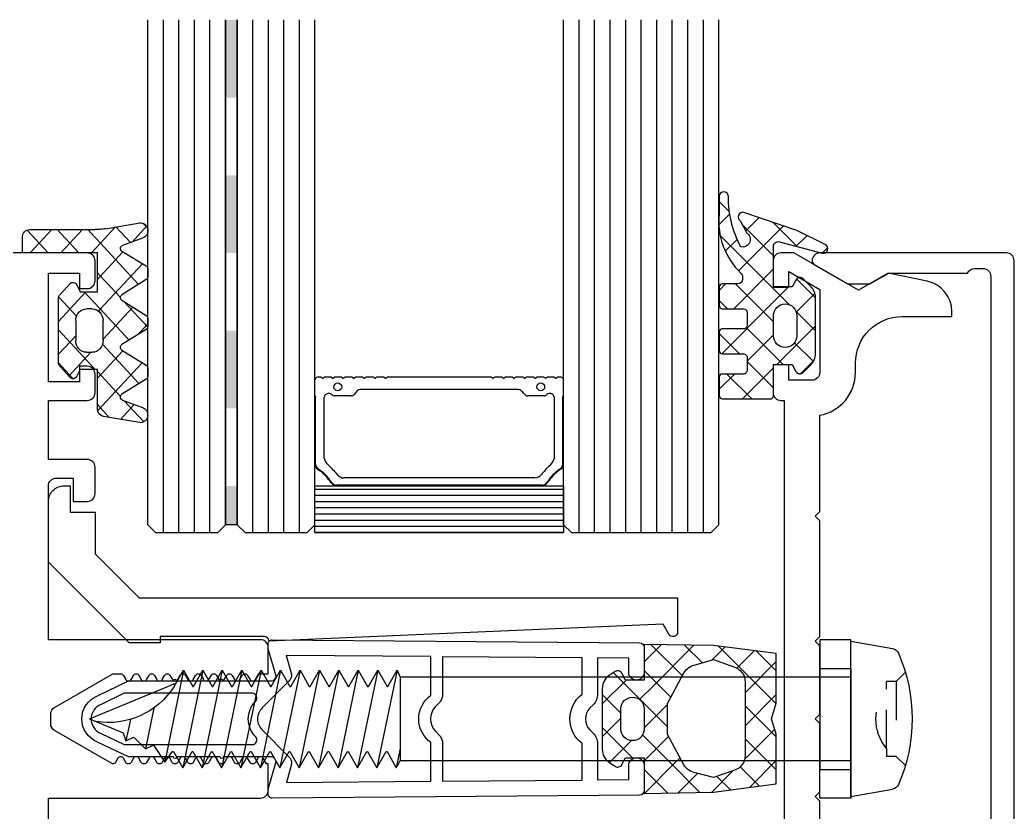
# Model space of a CAD drawing. Header units: millimetres. Extents: x -204 to 48, y -45 to 45.
# Drawn here: x -16 to 48, y -6 to 45 of the extents above; entities that cross this region are included whole.
import ezdxf

# ---------------------------------------------------------------- set-up
doc = ezdxf.new("R2010")
doc.units = ezdxf.units.MM
doc.linetypes.add('OGLT2', pattern=[5, 2.5, -2.5])

# ---------------------------------------------------------------- blocks, each defined once
blk = doc.blocks.new('RYN-0341628', base_point=(591.768795, 190.786958))
at = {"color": 40, "linetype": 'Continuous'}
blk.add_lwpolyline([(605.918795, 205.786958), (605.918795, 215.686958), (592.268795, 215.686958, -0.414214), (591.768795, 216.186958), (591.768795, 217.886958), (591.883795, 217.886958), (592.094795, 218.252958, -0.576369), (592.441795, 218.252958), (592.594176, 217.988034, 0.5805), (592.942414, 217.988034), (593.094795, 218.252958, -0.576369), (593.441795, 218.252958), (593.594176, 217.988034, 0.5805), (593.942414, 217.988034), (594.094795, 218.252958, -0.576369), (594.441795, 218.252958), (594.594176, 217.988034, 0.5805), (594.942414, 217.988034), (595.094795, 218.252958, -0.576369), (595.441795, 218.252958), (595.594176, 217.988034, 0.5805), (595.942414, 217.988034), (596.094795, 218.252958, -0.576369), (596.441795, 218.252958), (596.594176, 217.988034, 0.5805), (596.942414, 217.988034), (597.094795, 218.252958, -0.576369), (597.441795, 218.252958), (597.594176, 217.988034, 0.5805), (597.942414, 217.988034), (598.094795, 218.252958, -0.576369), (598.441795, 218.252958), (598.594176, 217.988034, 0.5805), (598.942414, 217.988034), (599.094795, 218.252958, -0.576369), (599.441795, 218.252958), (599.594176, 217.988034, 0.5805), (599.942414, 217.988034), (600.094795, 218.252958, -0.576369), (600.441795, 218.252958), (600.594176, 217.988034, 0.5805), (600.942414, 217.988034), (601.094795, 218.252958, -0.576369), (601.441795, 218.252958), (601.594176, 217.988034, 0.293765), (601.786515, 217.887787), (605.518795, 220.04262, 0.267949), (605.768795, 220.475633), (605.768795, 221.098283, 0.267949), (605.518795, 221.531295), (601.782186, 223.688628), (601.267682, 223.688628, 0.269159), (601.094393, 223.588259), (600.941338, 223.322163, -0.576512), (600.594795, 223.321958), (600.440795, 223.587958, 0.580363), (600.094393, 223.588259), (599.941338, 223.322163, -0.575075), (599.59523, 223.321211), (599.439795, 223.587958, 0.580363), (599.093393, 223.588259), (598.940338, 223.322163, -0.576512), (598.593795, 223.321958), (598.440795, 223.586958, 0.580363), (598.094393, 223.587259), (597.941338, 223.321163, -0.576512), (597.594795, 223.320958), (597.440795, 223.586958, 0.580363), (597.094393, 223.587259), (596.941338, 223.321163, -0.576512), (596.594795, 223.320958), (596.440795, 223.586958, 0.580363), (596.094393, 223.587259), (595.941338, 223.321163, -0.576512), (595.594795, 223.320958), (595.440795, 223.586958, 0.580363), (595.094393, 223.587259), (594.941338, 223.321163, -0.576512), (594.594795, 223.320958), (594.440795, 223.586958, 0.580363), (594.094393, 223.587259), (593.941338, 223.321163, -0.576512), (593.594795, 223.320958), (593.440795, 223.586958, 0.580363), (593.094393, 223.587259), (592.941338, 223.321163, -0.576512), (592.594795, 223.320958), (592.382795, 223.686958), (591.768795, 223.686958), (591.768795, 225.386958, -0.414214), (592.268795, 225.886958), (605.918795, 225.886958), (605.918795, 235.786958, 0.414214), (605.418795, 236.286958), (604.318795, 236.286958), (604.318795, 234.786958), (603.418795, 234.786958, -0.414214), (602.918795, 235.286958), (602.918795, 236.986958, -0.414214), (603.418795, 237.486958), (605.918795, 237.486958), (605.918795, 241.286958), (603.418795, 241.286958, -0.414214), (602.918795, 241.786958), (602.918795, 242.986958, -0.414214), (603.418795, 243.486958), (603.918795, 243.486958), (603.918795, 242.486958), (605.918795, 242.486958), (605.918795, 249.486958), (603.918795, 249.486958), (603.918795, 248.486958), (603.418795, 248.486958, -0.414214), (602.918795, 248.986958), (602.918795, 250.286946, -0.414214), (603.418807, 250.786958), (795.618784, 250.786958, -0.414214)], format="xyb", dxfattribs=at)
blk = doc.blocks.new('*U11')
at = {"color": 1, "linetype": 'Continuous'}
for p, q in [((-36.986974, 4.683588), (-40.689907, 0.980655)), ((-37.403075, 4.630997), (-36.571776, 3.799699)), ((-34.792731, 4.756511), (-35.942349, 3.606893)), ((-35.397131, 4.746373), (-32.811871, 2.161114)), ((-32.635222, 4.7927), (-34.656829, 2.771093)), ((-33.310805, 4.781368), (-32.2, 3.670563)), ((-39.415199, 4.376684), (-40.7, 3.091883)), ((-39.286365, 4.392967), (-38.161568, 3.26817)), ((-40.7, 3.685281), (-38.7, 1.685281)), ((-32.579115, 2.727487), (-33.912768, 1.393834)), ((-30.215066, 2.970215), (-33.7, -0.514719)), ((-32.2, 3.106602), (-32.579115, 2.727487)), ((-32.811871, 2.161114), (-31.900431, 1.249674)), ((-31.029437, 2.5), (-29.5, 0.970563)), ((-40.7, 1.563961), (-38.7, -0.436039)), ((-29.5, 1.563961), (-30.7, 0.363961)), ((-38.7, 0.849242), (-40.7, -1.150758)), ((-33.7, 0.927922), (-33.429731, 0.657653)), ((-33.429731, 0.657653), (-32.2, -0.572078)), ((-30.7, 0.049242), (-29.5, -1.150758)), ((-29.5, -0.557359), (-31.442641, -2.5)), ((-38.7, -1.272078), (-40.7, -3.272078)), ((-40.601151, -0.656208), (-38.672661, -2.584698)), ((-33.767835, -1.125563), (-32.788742, -2.104656)), ((-32.095625, -1.031664), (-33.590775, -2.526814)), ((-31.375763, -1.396315), (-29.96611, -2.805968)), ((-33.590775, -2.526814), (-35.791325, -4.727364)), ((-34.511896, -2.502823), (-34.178533, -2.836186)), ((-32.788742, -2.104656), (-32.2, -2.693398)), ((-40.7, -2.67868), (-38.968471, -4.410209)), ((-38.386346, -3.079745), (-39.630919, -4.324317)), ((-34.178533, -2.836186), (-32.215022, -4.799696)), ((-37.927927, -3.329433), (-36.545243, -4.712116)), ((-36.885353, -3.700071), (-37.753075, -4.567794)), ((-35.629727, -3.506312), (-34.380133, -4.755906)), ((-32.2, -3.257359), (-33.712059, -4.769418))]:
    blk.add_line(p, q, dxfattribs=at)
blk = doc.blocks.new('RYN-0809523', base_point=(-40.7, -4.8))
at = {"color": 1, "linetype": 'Continuous'}
for points in [[(-32.2, 4.8), (-32.2, 2.5), (-31, 2.5), (-30.764, 2.942, -0.443221), (-30.336, 3.05), (-29.951, 2.796, -0.252636), (-29.5, 1.961), (-29.5, -1.961, -0.252754), (-29.951, -2.796), (-30.336, -3.05, -0.443221), (-30.764, -2.942), (-31, -2.5), (-32.2, -2.5), (-32.2, -4.8), (-36.657483, -4.709846), (-40.7, -4.185703), (-40.7, -0.985703), (-40.4, 0.014297), (-40.7, 1.014297), (-40.7, 4.214297), (-36.657483, 4.725233), (-32.2, 4.8)], [(-33.7, -1), (-33.7, 1), (-34.757372, 2.957199, 0.240469), (-35.506046, 3.473246), (-36.657483, 3.825952), (-37.959447, 3.346822, 0.339273), (-38.7, 2.381064), (-38.7, -2.35247, 0.339273), (-37.959447, -3.318227), (-36.657483, -3.78108), (-35.506046, -3.473246, 0.118545), (-35.069662, -3.305239, 0.118545), (-34.757372, -2.9572), (-33.7, -1)], [(-31.45, -1.399998, 0.414213), (-30.7, -0.65), (-30.7, 0.65, 0.999997), (-32.2, 0.65), (-32.2, -0.65, 0.414213), (-31.45, -1.399998)]]:
    blk.add_lwpolyline(points, format="xyb", close=True, dxfattribs=at)
at = {"color": 1}
blk.add_blockref('*U11', (0, 0), dxfattribs=at)
blk = doc.blocks.new('RYN-1340073', base_point=(46.4, -17))
at = {"color": 4, "linetype": 'Continuous'}
for points in [[(70.350784, -6.807077), (46.696, -6.999503, 0.410143), (46.4, -7.299503), (46.4, -8.903503, 0.999985), (47.4, -8.903503), (47.4, -7.994031), (49.4, -7.97783), (49.4, -10.289503, 0.198957), (49.693, -10.996503), (49.893, -11.196503, -0.414209), (49.893, -12.610493), (49.693, -12.810493, 0.198862), (49.4, -13.517493), (49.4, -15.829166), (47.4, -15.812965), (47.4, -14.903493, 0.999985), (46.4, -14.903493), (46.4, -16.507493, 0.410176), (46.696, -16.807503), (70.350783, -16.999988, 0.417085), (70.603232, -16.75), (70.603232, -16.436295), (70.101, -14.654503, -0.199329), (70.18852, -14.44173, -0.199329), (70.401, -14.353503), (73.5001, -14.353503, 0.999985), (73.7001, -14.353503), (76.5001, -14.353503, 0.999985), (76.7001, -14.353503), (79.6001, -14.353503), (81.5848, -13.392503, 0.68203), (81.5848, -10.414503), (79.6001, -9.453503), (76.7001, -9.453503, 0.999985), (76.5001, -9.453503), (73.7001, -9.453503, 0.999985), (73.5001, -9.453503), (70.4, -9.453503, -0.414203), (70.1, -9.153503), (70.603232, -7.392459), (70.603232, -7.057065, 0.417084), (70.350784, -6.807077)], [(51.185922, -11.903498, 0.233743), (50.400005, -10.314193), (50.400005, -7.969725), (59.375005, -7.897023), (59.375005, -10.289498, 0.198957), (59.631369, -10.908086), (59.831393, -11.10811, -0.414213), (59.831393, -12.698886), (59.631393, -12.898886, 0.198862), (59.375005, -13.517533), (59.375005, -15.908961), (50.400005, -15.837271), (50.400005, -13.492803, 0.233743), (51.185922, -11.903498)], [(69.442337, -7.815472), (69.100014, -9.013423), (69.100014, -9.095391, 0.198912), (69.24646, -9.448945), (70.994014, -11.196498, -0.414479), (70.994014, -12.610498), (69.24646, -14.358051, 0.198912), (69.100014, -14.711605), (69.100014, -14.81457), (69.436323, -15.991476), (60.125014, -15.916049), (60.125014, -13.429739, 0.514937), (60.125014, -10.377257), (60.125014, -7.890947), (69.442337, -7.815472)], [(71.885501, -11.908324, 0.098522), (71.765058, -11.293961, 0.098522), (71.418614, -10.772498, -0.668374), (71.624314, -10.253498), (79.875814, -10.253498), (81.365514, -10.972498, -0.681773), (81.365514, -12.834498), (79.875614, -13.553498), (71.624314, -13.553498, -0.668374), (71.412214, -13.041498, 0.198976), (71.885501, -11.908324)]]:
    blk.add_lwpolyline(points, format="xyb", close=True, dxfattribs=at)
blk = doc.blocks.new('*U2')
at = {"color": 1, "linetype": 'Continuous'}
for p, q in [((2.860943, -46.030368), (-0.494054, -49.385366)), ((0.739623, -46.030368), (0, -46.769991)), ((1.798523, -47.681484), (0.153225, -46.036186)), ((3.5, -47.261641), (2.268728, -46.030368)), ((-0.784467, -49.341135), (-2.15513, -47.970472)), ((3.450162, -47.562469), (3.432101, -47.580531)), ((-1.294244, -48.064235), (-2.7, -49.469991)), ((2.526087, -50.530368), (0, -48.004282)), ((2.082263, -48.930368), (0.007897, -51.004735)), ((3.5, -49.382961), (3.047407, -48.930368)), ((-1.5, -50.746922), (-2.7, -49.546922)), ((3.5, -49.633952), (2.603584, -50.530368)), ((-1.5, -50.391311), (-2.7, -51.591311)), ((3.304711, -53.430313), (0, -50.125602)), ((0.007897, -51.004735), (0, -51.012632)), ((-1.1279, -53.240342), (-2.7, -51.668243)), ((1.7, -51.433952), (0.069421, -53.064531)), ((-1.060444, -52.073076), (-2.326355, -53.338987)), ((0.046385, -52.293307), (-0.275644, -51.971278)), ((2.911892, -55.158814), (0.046385, -52.293307)), ((3.398797, -51.856476), (0.130944, -55.124328)), ((0.069421, -53.064531), (-0.10639, -53.240342)), ((0.111697, -54.47994), (0, -54.368243)), ((1.613638, -55.981881), (0.111697, -54.47994)), ((2.638145, -54.738448), (0.192468, -57.184125)), ((-1.962311, -56.648573), (-3.212878, -55.398005)), ((-2.453486, -55.587438), (-2.998751, -56.132703)), ((0.130944, -55.124328), (0, -55.255272)), ((-0.780975, -56.036247), (-1.582396, -56.837668)), ((0.177009, -56.666572), (-0.337174, -56.152389)), ((3.339128, -56.158785), (2.575625, -56.922288)), ((1.359493, -57.849056), (0.177009, -56.666572)), ((3.504625, -57.872868), (2.585642, -56.953884)), ((0.192468, -57.184125), (-0.008299, -57.384892)), ((2.088199, -57.409714), (1.575541, -57.922372)), ((3.5, -58.119233), (2.894502, -58.724732))]:
    blk.add_line(p, q, dxfattribs=at)
blk = doc.blocks.new('*U3')
at = {"color": 1, "linetype": 'Continuous'}
for p, q in [((2.835694, 7.212021), (3.5, 7.876328)), ((2.81688, 7.084867), (3.519349, 6.382398)), ((-1.512366, 4.985282), (0.053523, 6.551171)), ((0.93136, 6.849067), (1.79928, 5.981147)), ((-0.65248, 6.311587), (0.167445, 5.491661)), ((0.138261, 4.514589), (1.996451, 6.372779)), ((-2.158457, 5.696244), (-1.46122, 4.999007)), ((0.072949, 2.327957), (3.434073, 5.689081)), ((0.167445, 5.491661), (2.244253, 3.414854)), ((2.340476, 5.439951), (3.104164, 4.676263)), ((-3.492634, 4.9091), (-3.133928, 4.550394)), ((0, 4.376328), (0.138261, 4.514589)), ((0, 3.537786), (0.105921, 3.431865)), ((0.105921, 3.431865), (2.562118, 0.975668)), ((-2.7, 1.676328), (-1.483795, 2.892533)), ((0.007637, 0.141324), (2.441981, 2.575668)), ((3.083439, 2.575668), (3.5, 2.159107)), ((-2.664601, 1.959747), (-1.465464, 0.76061)), ((-1.019433, 1.235575), (0.072949, 2.327957)), ((-0.969176, 2.385642), (0.044398, 1.372068)), ((0.044398, 1.372068), (3.33729, -1.920824)), ((2.963301, 0.975668), (3.5, 1.512367)), ((-2.7, -0.444992), (-1.449933, 0.805075)), ((0, 0.133687), (0.007637, 0.141324)), ((-2.7, -0.126175), (-0.211817, -2.614358)), ((-0.626725, -2.614358), (1.755829, -0.231804)), ((2.184621, -1.924332), (3.5, -0.608953)), ((-2.563286, -2.429598), (-1.349161, -1.215474)), ((0, -0.704854), (1.7, -2.404854)), ((-2.61157, -2.335925), (-1.735088, -3.212407)), ((0, -4.108953), (1.7, -2.408953)), ((0, -2.826175), (1.998157, -4.824332)), ((1.405942, -4.824332), (3.005942, -3.224332)), ((2.519478, -3.224332), (3.5, -4.204854))]:
    blk.add_line(p, q, dxfattribs=at)
blk = doc.blocks.new('RYN-0809740X2-60', base_point=(-3.5, -59.353524))
at = {"color": 1, "linetype": 'Continuous'}
for points in [[(-3.322204, 5.11701), (-1.5, 6.023979), (1.901164, 7.178173, -0.889034), (2.123628, 6.625385), (1.749566, 5.882402, 0.865663), (2.111368, 4.961221, 0.123759), (2.900002, 8.198824, -1.001453), (3.5, 8.197953), (3.5, 7.065375, -0.232448), (2.096994, 3.268387, 0.20986), (2.000025, 3.047528), (2.000025, 2.875668, 0.41421), (2.30002, 2.575668), (3.3, 2.575668, -0.414205), (3.5, 2.375667), (3.5, 1.175668, -0.414203), (3.3, 0.975668), (1.95, 0.975668), (1.917811, 0.973587, 0.376883), (1.7, 0.725668), (1.7, -0.074332, 0.414214), (1.95, -0.324332), (3.3, -0.324332, -0.414203), (3.5, -0.524332), (3.5, -1.724332, -0.414203), (3.3, -1.924332), (1.95, -1.924332, 0.414214), (1.7, -2.174332), (1.7, -2.974332, 0.414214), (1.95, -3.224332), (3.3, -3.224332, -0.414204), (3.5, -3.424333), (3.5, -4.624332, -0.414204), (3.3, -4.824332), (0.25, -4.824332, -0.4482), (0, -4.624332), (0, -2.614358), (-1.2, -2.614358), (-1.436, -3.055358, -0.50272), (-1.912, -3.127358), (-2.408, -2.631358, -0.198393), (-2.7, -1.924358), (-2.7, 1.695642, -0.198484), (-2.408, 2.402642), (-1.913, 2.897642, -0.50254), (-1.436, 2.826642), (-1.197, 2.385642), (0, 2.385642), (0, 5, 0.492967), (-0.377479, 5.289823), (-3.122247, 4.553279, -0.924252), (-3.322204, 5.11701)], [(0, -0.764358), (0, 0.535642, 1), (-1.5, 0.535642), (-1.5, -0.764358, 1), (0, -0.764358)], [(-3.322204, -55.97171), (-1.5, -56.878679), (1.901164, -58.032873, 0.889034), (2.123628, -57.480085), (1.749566, -56.737102, -0.865663), (2.111368, -55.815921, -0.123759), (2.900002, -59.053524, 1.001453), (3.5, -59.052653), (3.5, -57.920075, 0.232448), (2.096994, -54.123087, -0.20986), (2.000025, -53.902228), (2.000025, -53.730368, -0.41421), (2.30002, -53.430368), (3.3, -53.430368, 0.414205), (3.5, -53.230367), (3.5, -52.030368, 0.414203), (3.3, -51.830368), (1.95, -51.830368), (1.917811, -51.828287, -0.376883), (1.7, -51.580368), (1.7, -50.780368, -0.414214), (1.95, -50.530368), (3.3, -50.530368, 0.414203), (3.5, -50.330369), (3.5, -49.130368, 0.414203), (3.3, -48.930368), (1.95, -48.930368, -0.414214), (1.7, -48.680368), (1.7, -47.880368, -0.414214), (1.95, -47.630368), (3.3, -47.630368, 0.414204), (3.5, -47.430368), (3.5, -46.230368, 0.414204), (3.3, -46.030368), (0.25, -46.030368, 0.4482), (0, -46.230368), (0, -48.240342), (-1.2, -48.240342), (-1.436, -47.799342, 0.50272), (-1.912, -47.727342), (-2.408, -48.223342, 0.198393), (-2.7, -48.930342), (-2.7, -52.550342, 0.198484), (-2.408, -53.257342), (-1.913, -53.752342, 0.50254), (-1.436, -53.681342), (-1.197, -53.240342), (0, -53.240342), (0, -55.8547, -0.492967), (-0.377479, -56.144523), (-3.122247, -55.407979, 0.924252), (-3.322204, -55.97171)], [(0, -50.090342), (0, -51.390342, -1), (-1.5, -51.390342), (-1.5, -50.090342, -1), (0, -50.090342)]]:
    blk.add_lwpolyline(points, format="xyb", close=True, dxfattribs=at)
at = {"color": 1}
for name in ['*U3', '*U2']:
    blk.add_blockref(name, (0, 0), dxfattribs=at)
blk = doc.blocks.new('RYN-0340630', base_point=(-8.502012, -30))
at = {"color": 40, "linetype": 'Continuous'}
blk.add_lwpolyline([(-0.00036, 5.3), (-0.00036, 12.75), (0.29964, 13.05), (-0.00036, 13.35), (-0.00036, 19.543603, -0.361774), (-2.298146, 22.3), (-2.298146, 22.9, 0.414214), (-5.298146, 25.9), (-8.502012, 25.9), (-8.502012, 26.219346, -0.354825), (-6.912925, 28.176678), (-4.407447, 28.702666), (-2.498146, 27.6), (1.663514, 30), (2.501854, 30, -0.414208), (3.001854, 29.5), (3.001854, 27.8), (2.001854, 27.8), (2.001854, 28.8), (0.001854, 27.6453), (0.001854, 22.3, 0.414214), (0.501854, 21.8), (2.001854, 21.8), (2.001854, 22.8), (3.001854, 22.8), (3.001854, 21, -0.414214), (2.501854, 20.5), (2.301854, 20.5), (2.301854, -20.5), (2.501854, -20.5, -0.414214), (3.001854, -21), (3.001854, -22.8), (2.001854, -22.8), (2.001854, -21.8), (0.501854, -21.8, 0.414214), (0.001854, -22.3), (0.001854, -27.645), (2.001854, -28.8), (2.001854, -27.8), (3.001854, -27.8), (3.001854, -29.5, -0.414208), (2.501854, -30), (1.658776, -30), (-2.498146, -27.6), (-4.407837, -28.702561), (-6.912846, -28.176776, -0.354836), (-8.502012, -26.219427), (-8.502012, -25.8995), (-5.298146, -25.8995, 0.414214), (-2.298146, -22.8995), (-2.298146, -22.3, -0.361623), (-0.00036, -19.543603), (-0.00036, -13.35), (0.29964, -13.05), (-0.00036, -12.75), (-0.00036, -5.3), (0.29964, -5), (-0.00036, -4.7), (-0.00036, -0.3), (0.29964, 0), (-0.00036, 0.3), (-0.00036, 4.7), (0.29964, 5), (-0.00036, 5.3)], format="xyb", close=True, dxfattribs=at)
blk = doc.blocks.new('RYN-0535470', base_point=(24.99, -0.1))
at = {"color": 7, "linetype": 'Continuous'}
for p, q in [((28.937406, 9.898929), (26.250167, 9.423333)), ((28.937406, -0.1), (28.937406, 9.898929)), ((58.144506, 8.046323), (57.937218, 7.596323)), ((58.744556, 6.996323), (58.144506, 8.046323)), ((58.144506, 8.046323), (59.444339, 1.746323)), ((59.394506, 8.046323), (58.794556, 6.996323)), ((59.994556, 6.996323), (59.394506, 8.046323)), ((59.394506, 8.046323), (60.694339, 1.746323)), ((60.644506, 8.046323), (60.044556, 6.996323)), ((61.244556, 6.996323), (60.644506, 8.046323)), ((60.644506, 8.046323), (61.944339, 1.746323)), ((61.894506, 8.046323), (61.294556, 6.996323)), ((62.494556, 6.996323), (61.894506, 8.046323)), ((61.894506, 8.046323), (63.194339, 1.746323)), ((63.144506, 8.046323), (62.544556, 6.996323)), ((63.744556, 6.996323), (63.144506, 8.046323)), ((63.144506, 8.046323), (64.444339, 1.746323)), ((64.394506, 8.046323), (63.794556, 6.996323)), ((64.994556, 6.996323), (64.394506, 8.046323)), ((64.394506, 8.046323), (65.694339, 1.746323)), ((65.644506, 8.046323), (65.044556, 6.996323)), ((66.244556, 6.996323), (65.644506, 8.046323)), ((65.644506, 8.046323), (66.944339, 1.746323)), ((66.894506, 8.046323), (66.294556, 6.996323)), ((67.494556, 6.996323), (66.894506, 8.046323)), ((66.894506, 8.046323), (68.194339, 1.746323)), ((68.144506, 8.046323), (67.544556, 6.996323)), ((68.744556, 6.996323), (68.144506, 8.046323)), ((68.144506, 8.046323), (69.419772, 1.789318)), ((69.394506, 8.046323), (68.794556, 6.996323)), ((69.994556, 6.996323), (69.394506, 8.046323)), ((69.394506, 8.046323), (70.694339, 1.746323)), ((70.644506, 8.046323), (70.044556, 6.996323)), ((71.244556, 6.996323), (70.644506, 8.046323)), ((70.644506, 8.046323), (71.944339, 1.746323)), ((71.894506, 8.046323), (71.294556, 6.996323)), ((72.494556, 6.996323), (71.894506, 8.046323)), ((71.894506, 8.046323), (73.094525, 2.110323)), ((28.937406, 7.596323), (57.937218, 7.596323)), ((57.937218, 7.596323), (57.937218, 2.196323)), ((77.937299, 4.896356), (72.378887, 7.198726)), ((58.794556, 6.996323), (58.744556, 6.996323)), ((60.044556, 6.996323), (59.994556, 6.996323)), ((61.294556, 6.996323), (61.244556, 6.996323)), ((62.544556, 6.996323), (62.494556, 6.996323)), ((63.794556, 6.996323), (63.744556, 6.996323)), ((65.044556, 6.996323), (64.994556, 6.996323)), ((66.294556, 6.996323), (66.244556, 6.996323)), ((67.544556, 6.996323), (67.494556, 6.996323)), ((68.794556, 6.996323), (68.744556, 6.996323)), ((70.044556, 6.996323), (69.994556, 6.996323)), ((71.294556, 6.996323), (71.244556, 6.996323)), ((75.024572, 6.127189), (75.030328, 6.100463)), ((73.812142, 5.596464), (74.344525, 2.962984)), ((75.314785, 4.864508), (75.594525, 3.480751)), ((77.937218, 4.896323), (75.769512, 3.99843)), ((75.769512, 3.99843), (75.594525, 3.480751)), ((73.854791, 3.205326), (73.808597, 3.186192)), ((74.344525, 2.962984), (73.854791, 3.205326)), ((75.058597, 3.703959), (74.344525, 2.962984)), ((75.104791, 3.723093), (75.058597, 3.703959)), ((75.594525, 3.480751), (75.104791, 3.723093)), ((57.937218, 2.992533), (58.194339, 1.746323)), ((58.794389, 2.796323), (58.194339, 1.746323)), ((58.844389, 2.796323), (58.794389, 2.796323)), ((59.444339, 1.746323), (58.844389, 2.796323)), ((60.044389, 2.796323), (59.444339, 1.746323)), ((60.094389, 2.796323), (60.044389, 2.796323)), ((60.694339, 1.746323), (60.094389, 2.796323)), ((61.294389, 2.796323), (60.694339, 1.746323)), ((61.344389, 2.796323), (61.294389, 2.796323)), ((61.944339, 1.746323), (61.344389, 2.796323)), ((62.544389, 2.796323), (61.944339, 1.746323)), ((62.594389, 2.796323), (62.544389, 2.796323)), ((63.194339, 1.746323), (62.594389, 2.796323)), ((63.794389, 2.796323), (63.194339, 1.746323)), ((63.844389, 2.796323), (63.794389, 2.796323)), ((64.444339, 1.746323), (63.844389, 2.796323)), ((65.044389, 2.796323), (64.444339, 1.746323)), ((65.094389, 2.796323), (65.044389, 2.796323)), ((65.694339, 1.746323), (65.094389, 2.796323)), ((66.294389, 2.796323), (65.694339, 1.746323)), ((66.344389, 2.796323), (66.294389, 2.796323)), ((66.944339, 1.746323), (66.344389, 2.796323)), ((67.544389, 2.796323), (66.944339, 1.746323)), ((67.594389, 2.796323), (67.544389, 2.796323)), ((68.194339, 1.746323), (67.594389, 2.796323)), ((68.794389, 2.796323), (68.194339, 1.746323)), ((68.844389, 2.796323), (68.794389, 2.796323)), ((69.444339, 1.746323), (68.844389, 2.796323)), ((70.044389, 2.796323), (69.444339, 1.746323)), ((70.094389, 2.796323), (70.044389, 2.796323)), ((70.694339, 1.746323), (70.094389, 2.796323)), ((71.294389, 2.796323), (70.694339, 1.746323)), ((71.344389, 2.796323), (71.294389, 2.796323)), ((71.944339, 1.746323), (71.344389, 2.796323)), ((72.544389, 2.796323), (71.944339, 1.746323)), ((72.594389, 2.796323), (72.544389, 2.796323)), ((73.094525, 2.110323), (72.594389, 2.796323)), ((73.808597, 3.186192), (73.094525, 2.110323)), ((28.937406, 2.196323), (57.937218, 2.196323)), ((58.194339, 1.746323), (57.937218, 2.196323)), ((28.937406, -0.1), (26.250299, 0.375573))]:
    blk.add_line(p, q, dxfattribs=at)
at = {"color": 7, "linetype": 'OGLT2'}
for p, q in [((25.429683, 7.908784), (26.026041, 7.312427)), ((26.026041, 7.312427), (26.64, 7.312427)), ((26.026041, 7.312427), (26.026041, 2.486435)), ((26.64, 6.812427), (26.64, 7.312427)), ((26.64, 2.986435), (26.64, 6.812427)), ((26.64, 2.986435), (26.64, 2.486435)), ((25.429683, 1.890078), (26.026041, 2.486435)), ((26.026041, 2.486435), (26.64, 2.486435))]:
    blk.add_line(p, q, dxfattribs=at)
at = {"color": 7, "linetype": 'Continuous'}
for centre, radius, start, end in [((35.507219, 4.899603), 10.517219, 156.269216, 203.732657), ((26.336991, 8.930929), 0.5, 100, 156.269216), ((76.716175, 9.649824), 4.986295, 212.151434, 279.522411), ((26.337123, 0.867977), 0.5, 203.732657, 260)]:
    blk.add_arc(centre, radius, start, end, dxfattribs=at)
at = {"color": 7, "linetype": 'OGLT2'}
blk.add_arc((24.324336, 4.899431), 3.003641, 320.439509, 39.560491, dxfattribs=at)
blk = doc.blocks.new('RYN-0738202', base_point=(-66.21, -23.78))
at = {"color": 7, "linetype": 'Continuous'}
for p, q in [((-66.21, -15.43), (-66.21, -21.93)), ((-64.21, -15.43), (-64.21, -21.93))]:
    blk.add_line(p, q, dxfattribs=at)
for points in [[(-66.21, -13.58), (-64.21, -13.58), (-64.21, -15.43), (-66.21, -15.43), (-66.21, -13.58)], [(-66.21, -23.78), (-64.21, -23.78), (-64.21, -21.93), (-66.21, -21.93), (-66.21, -23.78)]]:
    blk.add_lwpolyline(points, close=True, dxfattribs=at)
blk = doc.blocks.new('RYN-0340640-H', base_point=(-13.000001, 0.000001))
at = {"color": 40, "linetype": 'Continuous'}
blk.add_lwpolyline([(-2.281719, 2.000001), (-0.150001, 0.769253, -0.267949), (-0.000001, 0.509446), (-0.000001, 0.500001, -0.414214), (-0.500001, 0.000001), (-12.500001, 0.000001, -0.414214), (-13.000001, 0.500001), (-13.000001, 59.499871, -0.41406), (-12.500007, 59.999978), (-0.500001, 60.000001, -0.414214), (-0.000001, 59.500001), (-0.000001, 59.490556, -0.267949), (-0.150001, 59.230749), (-2.281723, 57.999998), (-3.718279, 57.999998), (-4.930719, 58.700001), (-10.000001, 58.700001, 0.298154), (-10.458212, 58.999895), (-11.000001, 58.999889, 0.414217), (-11.500001, 58.499883), (-11.500001, 1.500001, 0.414214), (-11.000001, 1.000001), (-10.458302, 1.000001, 0.298276), (-10.000001, 1.300101), (-4.930546, 1.300101), (-3.718283, 2.000001), (-2.281719, 2.000001)], format="xyb", close=True, dxfattribs=at)
blk = doc.blocks.new('RYN-0738213', base_point=(121.638, 310.716))
at = {"color": 40, "linetype": 'Continuous'}
blk.add_lwpolyline([(156.304, 313.616), (121.638, 313.616), (121.638, 311.416, 0.76745), (122.198, 311.266), (122.573, 311.916), (147.939, 310.816, -0.19891), (148.02687, 311.02813, -0.19891), (148.239, 311.116), (154.939, 311.116), (154.939, 310.716), (156.939, 310.716), (162.139, 315.916), (162.139, 319.816, 0.19891), (161.84611, 320.52311, 0.19891), (161.139, 320.816), (160.739, 320.816), (160.739, 319.116), (159.139, 319.116), (159.139, 316.452), (156.304, 313.616)], format="xyb", close=True, dxfattribs=at)
blk = doc.blocks.new('*U14')
at = {"color": 1, "linetype": 'Continuous'}
for p, q in [((-5.971895, 19.643782), (-6.265764, 19.349913)), ((-6.211495, 19.455457), (-5.199509, 18.443472)), ((-4.083973, 19.410384), (-5.08897, 18.405386)), ((-4.037812, 19.403095), (-2.987536, 18.352819)), ((-2.130224, 19.242813), (-2.987658, 18.385379)), ((-1.756234, 19.242837), (-0.256474, 17.743078)), ((-0.008764, 19.242952), (-1.508638, 17.743078)), ((0.364947, 19.242976), (1.864846, 17.743078)), ((2.082269, 19.212665), (0.612682, 17.743078)), ((-2.987658, 18.385379), (-5.660271, 15.712766)), ((-2.987536, 18.352819), (-2.377795, 17.743078)), ((-4.563665, 17.807627), (-2.979583, 16.223545)), ((-5.925239, 17.047881), (-2.97163, 14.094272)), ((-2.979764, 16.271952), (-4.390351, 14.861365)), ((-2.790661, 16.461055), (-2.979764, 16.271952)), ((-2.979583, 16.223545), (-2.790661, 16.034624)), ((-1.887318, 15.243078), (-2.97187, 14.158526)), ((-1.999115, 15.243078), (-0.090661, 13.334624)), ((-0.114895, 14.89418), (-1.342361, 13.666714)), ((-4.658047, 14.593669), (-6.289141, 12.962575)), ((-5.250258, 14.25158), (-3.190661, 12.191983)), ((-2.97187, 14.158526), (-4.999387, 12.131008)), ((-2.97163, 14.094272), (-2.879004, 14.001646)), ((-6.291437, 13.171439), (-5.595144, 12.475146)), ((-0.090661, 12.797094), (-2.644677, 10.243078)), ((-1.290661, 12.413303), (-0.090661, 11.213303)), ((-3.152422, 11.856653), (-5.682956, 9.326119)), ((-4.566531, 11.446533), (-2.790661, 9.670663)), ((-2.341756, 11.343078), (-0.805183, 9.806505)), ((-5.911142, 10.669823), (-2.809728, 7.568409)), ((-0.096432, 10.670002), (-1.121742, 9.644692)), ((-2.790661, 10.097094), (-4.392378, 8.495377)), ((-4.658776, 8.228979), (-6.019627, 6.868128)), ((-5.353578, 7.990939), (-4.389437, 7.026798)), ((-2.790661, 7.975773), (-3.618792, 7.147643))]:
    blk.add_line(p, q, dxfattribs=at)
blk = doc.blocks.new('RYN-0809815', base_point=(-2.790661, 17.743078))
at = {"color": 1, "linetype": 'Continuous'}
for points in [[(-2.790661, 17.743078), (2.410549, 17.743078), (2.410549, 18.743078, 0.414214), (1.910549, 19.243078), (-2.632691, 19.24278, -0.017928), (-2.990908, 19.255606, -0.017928), (-3.347285, 19.294063), (-5.731243, 19.670484, 0.935389), (-5.930362, 18.695283), (-4.534177, 18.214236, -0.666352), (-4.492283, 17.847458), (-6.18889, 16.900767, 0.271876), (-6.291437, 16.726117), (-6.291437, 16.192798, 0.26789), (-6.191475, 16.019615), (-4.490298, 15.036935, -0.577202), (-4.490298, 14.690569), (-6.191475, 13.707889, 0.26789), (-6.291437, 13.534706), (-6.291437, 12.992798, 0.26789), (-6.191475, 12.819615), (-4.490298, 11.836935, -0.577202), (-4.490298, 11.490569), (-6.191475, 10.507889, 0.26789), (-6.291437, 10.334706), (-6.291437, 9.793047, 0.26789), (-6.191475, 9.619864), (-4.492408, 8.638403, -0.666352), (-4.534302, 8.271624), (-5.930304, 7.793352, 0.933237), (-5.72001, 6.818151), (-3.219232, 7.210298, 0.372825), (-2.790661, 7.705169), (-2.790661, 10.243078), (-1.590661, 10.243078), (-1.355367, 9.801902, 0.508416), (-0.87533, 9.734194), (-0.231777, 10.397608, 0.194966), (-0.090661, 10.745748), (-0.090661, 14.740408, 0.194966), (-0.231777, 15.088548), (-0.87533, 15.751962, 0.508416), (-1.355367, 15.684254), (-1.590661, 15.243078), (-2.790661, 15.243078), (-2.790661, 17.743078)], [(-2.970992, 13.923408, -0.198913), (-2.440661, 14.143078), (-2.040661, 14.143078, -0.414214), (-1.290661, 13.393078), (-1.290661, 12.093078, -0.414214), (-2.040661, 11.343078), (-2.440661, 11.343078, -0.414214), (-3.190661, 12.093078), (-3.190661, 13.393078, -0.198913), (-2.970992, 13.923408)]]:
    blk.add_lwpolyline(points, format="xyb", close=True, dxfattribs=at)
at = {"color": 1}
blk.add_blockref('*U14', (0, 0), dxfattribs=at)
blk = doc.blocks.new('*U20')
at = {"color": 7, "linetype": 'Continuous'}
for p, q in [((11216.929823, 4435.909993), (11232.929823, 4435.909993)), ((11216.929823, 4435.509993), (11232.929823, 4435.509993)), ((11216.929823, 4435.109993), (11232.929823, 4435.109993)), ((11216.929823, 4434.709993), (11232.929823, 4434.709993)), ((11216.929823, 4434.309993), (11232.929823, 4434.309993)), ((11216.929823, 4433.909993), (11232.929823, 4433.909993)), ((11216.929823, 4433.509993), (11232.929823, 4433.509993)), ((11216.929823, 4433.109993), (11232.929823, 4433.109993))]:
    blk.add_line(p, q, dxfattribs=at)

msp = doc.modelspace()

# ---------------------------------------------------------------- linework, layer by layer
at = {"color": 4, "linetype": 'Continuous'}
for p, q in [((-7.749996, 12.5), (-7.749996, 45)), ((-6.749996, 12), (-6.749996, 45)), ((-5.749996, 12), (-5.749996, 45)), ((-4.749996, 12), (-4.749996, 45)), ((-3.749996, 12), (-3.749996, 45)), ((-2.749996, 45), (-2.749996, 12.5)), ((-2.749996, 12.5), (-2.749996, 45)), ((-1.989996, 45), (-1.989996, 12.5)), ((-1.989996, 12.5), (-1.989996, 45)), ((-0.989996, 12), (-0.989996, 45)), ((0.010004, 12), (0.010004, 45)), ((1.010004, 12), (1.010004, 45)), ((2.010004, 12), (2.010004, 45)), ((3.010004, 12.5), (3.010004, 45)), ((19.010004, 12.5), (19.010004, 45)), ((20.010004, 12), (20.010004, 45)), ((21.010004, 12), (21.010004, 45)), ((22.010004, 12), (22.010004, 45)), ((23.010004, 12), (23.010004, 45)), ((24.010004, 12), (24.010004, 45)), ((25.010004, 12), (25.010004, 45)), ((26.010004, 12), (26.010004, 45)), ((27.010004, 12), (27.010004, 45)), ((28.010004, 12), (28.010004, 45)), ((29.010004, 12.5), (29.010004, 45)), ((-7.749996, 12.5), (-7.249996, 12)), ((-3.249996, 12), (-2.749996, 12.5)), ((-1.989996, 12.5), (-2.749996, 12.5)), ((-1.989996, 12.5), (-1.489996, 12)), ((2.510004, 12), (3.010004, 12.5)), ((19.010004, 12.5), (19.510004, 12)), ((28.510004, 12), (29.010004, 12.5)), ((-7.249996, 12), (-3.249996, 12)), ((-1.489996, 12), (2.510004, 12)), ((19.510004, 12), (28.510004, 12))]:
    msp.add_line(p, q, dxfattribs=at)
at = {"color": 7, "linetype": 'Continuous'}
for p, q in [((3.010004, 21.84), (3.012004, 21.85)), ((3.010004, 16.38), (3.010004, 21.84)), ((3.400004, 22), (3.180004, 22)), ((3.458004, 21.948), (3.430004, 21.984)), ((3.530004, 21.93), (3.490004, 21.93)), ((3.586004, 21.979), (3.564004, 21.949)), ((4.050004, 22), (3.620004, 22)), ((4.106004, 21.948), (4.078004, 21.984)), ((4.180004, 21.93), (4.140004, 21.93)), ((4.235004, 21.979), (4.213004, 21.949)), ((4.720004, 22), (4.270004, 22)), ((4.775004, 21.95), (4.747004, 21.986)), ((4.850004, 21.93), (4.810004, 21.93)), ((4.905004, 21.979), (4.883004, 21.949)), ((5.400004, 22), (4.940004, 22)), ((5.460004, 21.947), (5.431004, 21.983)), ((5.530004, 21.93), (5.490004, 21.93)), ((5.585004, 21.98), (5.563004, 21.95)), ((6.080004, 22), (5.620004, 22)), ((6.139004, 21.948), (6.110004, 21.984)), ((6.210004, 21.93), (6.170004, 21.93)), ((6.264004, 21.977), (6.242004, 21.947)), ((6.760004, 22), (6.300004, 22)), ((6.819004, 21.947), (6.791004, 21.983)), ((6.890004, 21.93), (6.850004, 21.93)), ((6.945004, 21.978), (6.923004, 21.948)), ((7.440004, 22), (6.980004, 22)), ((7.498004, 21.948), (7.470004, 21.984)), ((7.575004, 21.93), (7.525004, 21.93)), ((7.624004, 21.979), (7.602004, 21.949)), ((14.360004, 22), (7.660004, 22)), ((14.418004, 21.948), (14.390004, 21.984)), ((14.490004, 21.93), (14.450004, 21.93)), ((14.545004, 21.979), (14.523004, 21.949)), ((15.040004, 22), (14.580004, 22)), ((15.099004, 21.947), (15.071004, 21.983)), ((15.175004, 21.93), (15.130004, 21.93)), ((15.224004, 21.978), (15.202004, 21.948)), ((15.720004, 22), (15.260004, 22)), ((15.776004, 21.949), (15.748004, 21.985)), ((15.850004, 21.93), (15.810004, 21.93)), ((15.903004, 21.978), (15.881004, 21.948)), ((16.400004, 22), (15.940004, 22)), ((16.458004, 21.948), (16.430004, 21.984)), ((16.530004, 21.93), (16.490004, 21.93)), ((16.585004, 21.979), (16.563004, 21.949)), ((17.080004, 22), (16.620004, 22)), ((17.137004, 21.949), (17.109004, 21.985)), ((17.210004, 21.93), (17.170004, 21.93)), ((17.262004, 21.977), (17.240004, 21.947)), ((17.750004, 22), (17.300004, 22)), ((17.808004, 21.948), (17.781004, 21.984)), ((17.880004, 21.93), (17.840004, 21.93)), ((17.935004, 21.978), (17.913004, 21.948)), ((18.400004, 22), (17.970004, 22)), ((18.458004, 21.948), (18.430004, 21.984)), ((18.530004, 21.93), (18.490004, 21.93)), ((18.585004, 21.978), (18.563004, 21.948)), ((18.850004, 22), (18.620004, 22)), ((19.010004, 16.371), (19.010004, 21.84)), ((16.110004, 21.2), (5.910004, 21.2)), ((3.010004, 20.807), (3.011004, 20.804)), ((3.011004, 20.804), (3.012004, 20.802)), ((3.012004, 20.802), (3.014004, 20.796)), ((3.014004, 20.796), (3.016004, 20.794)), ((3.016004, 20.794), (3.018004, 20.791)), ((3.018004, 20.791), (3.020004, 20.789)), ((3.020004, 20.789), (3.023004, 20.787)), ((3.023004, 20.787), (3.037004, 20.773)), ((3.037004, 20.773), (3.040004, 20.771)), ((3.040004, 20.771), (3.042004, 20.769)), ((3.042004, 20.769), (3.044004, 20.766)), ((3.044004, 20.766), (3.046004, 20.764)), ((3.046004, 20.764), (3.048004, 20.758)), ((3.048004, 20.758), (3.049004, 20.756)), ((3.049004, 20.756), (3.050004, 20.753)), ((3.050004, 16.38), (3.050004, 20.753)), ((3.600004, 20.68), (3.600004, 20.688)), ((3.600004, 16.81), (3.600004, 20.68)), ((3.962004, 20.948), (3.827004, 20.948)), ((4.256004, 20.79), (4.234004, 20.792)), ((5.330004, 20.79), (4.256004, 20.79)), ((17.770004, 20.79), (16.690004, 20.79)), ((18.193004, 20.948), (18.072004, 20.949)), ((18.420004, 20.68), (18.418004, 20.703)), ((18.420004, 16.81), (18.420004, 20.68)), ((18.971004, 20.756), (18.970004, 20.753)), ((18.970004, 16.38), (18.970004, 20.753)), ((18.972004, 20.758), (18.971004, 20.756)), ((18.974004, 20.764), (18.972004, 20.758)), ((18.976004, 20.766), (18.974004, 20.764)), ((18.978004, 20.769), (18.976004, 20.766)), ((18.980004, 20.771), (18.978004, 20.769)), ((18.983004, 20.773), (18.980004, 20.771)), ((18.997004, 20.787), (18.983004, 20.773)), ((19.000004, 20.789), (18.997004, 20.787)), ((19.002004, 20.791), (19.000004, 20.789)), ((19.004004, 20.794), (19.002004, 20.791)), ((19.006004, 20.796), (19.004004, 20.794)), ((19.008004, 20.802), (19.006004, 20.796)), ((19.009004, 20.804), (19.008004, 20.802)), ((19.010004, 20.807), (19.009004, 20.804)), ((3.601004, 16.78), (3.600004, 16.81)), ((18.420004, 16.81), (18.419004, 16.78)), ((3.010004, 16.365), (3.010004, 16.38)), ((18.846004, 16.087), (18.839004, 16.081)), ((18.969004, 16.365), (18.970004, 16.38)), ((4.819004, 15.512), (4.860004, 15.51)), ((17.160004, 15.51), (4.860004, 15.51)), ((4.420004, 15), (4.399004, 15)), ((17.600004, 15.04), (4.420004, 15.04)), ((17.600004, 15), (4.420004, 15)), ((17.638004, 15.002), (17.600004, 15))]:
    msp.add_line(p, q, dxfattribs=at)
msp.add_lwpolyline([(3.010004, 12), (3.010004, 15), (19.010004, 15), (19.010004, 12), (3.010004, 12)], close=True, dxfattribs=at)
for centre in [(4.477004, 21.375), (17.541004, 21.375)]:
    msp.add_circle(centre, 0.2503, dxfattribs=at)
for centre, radius, start, end in [((3.199004, 21.811), 0.189953, 95.740607, 174.063937), ((3.396004, 21.958), 0.042802, 37.405357, 84.846262), ((3.488004, 21.967), 0.037014, 203.59302, 268.451842), ((3.531004, 21.97), 0.039, 270, 332.681583), ((3.630004, 21.949), 0.052773, 99.819301, 145.655924), ((4.045004, 21.958), 0.042012, 38.233825, 85.674731), ((4.137004, 21.967), 0.037014, 203.59302, 268.451842), ((4.180004, 21.97), 0.039, 270, 332.681583), ((4.279004, 21.949), 0.052773, 99.819301, 145.655924), ((4.714004, 21.96), 0.042012, 38.233825, 85.674731), ((4.806004, 21.969), 0.037014, 203.59302, 268.451842), ((4.850004, 21.97), 0.039, 270, 332.681583), ((4.949004, 21.949), 0.052773, 99.819301, 145.655924), ((5.398004, 21.957), 0.042012, 38.233825, 85.674731), ((5.490004, 21.966), 0.037014, 203.59302, 268.451842), ((5.530004, 21.971), 0.039, 270, 332.681583), ((5.629004, 21.95), 0.052773, 99.819301, 145.655924), ((6.077004, 21.958), 0.042012, 38.233825, 85.674731), ((6.169004, 21.967), 0.037014, 203.59302, 268.451842), ((6.209004, 21.968), 0.039, 270, 332.681583), ((6.308004, 21.947), 0.052773, 99.819301, 145.655924), ((6.758004, 21.957), 0.042012, 38.233825, 85.674731), ((6.850004, 21.966), 0.037014, 203.59302, 268.451842), ((6.890004, 21.969), 0.039, 270, 332.681583), ((6.989004, 21.948), 0.052773, 99.819301, 145.655924), ((7.437004, 21.958), 0.042012, 38.233825, 85.674731), ((7.529004, 21.967), 0.037014, 203.59302, 268.451842), ((7.569004, 21.97), 0.039, 270, 332.681583), ((7.668004, 21.949), 0.052773, 99.819301, 145.655924), ((14.357004, 21.958), 0.042012, 38.233825, 85.674731), ((14.449004, 21.967), 0.037014, 203.59302, 268.451842), ((14.490004, 21.97), 0.039, 270, 332.681583), ((14.589004, 21.949), 0.052773, 99.819301, 145.655924), ((15.038004, 21.957), 0.042012, 38.233825, 85.674731), ((15.130004, 21.966), 0.037014, 203.59302, 268.451842), ((15.169004, 21.969), 0.039, 270, 332.681583), ((15.268004, 21.948), 0.052773, 99.819301, 145.655924), ((15.715004, 21.959), 0.042012, 38.233825, 85.674731), ((15.807004, 21.968), 0.037014, 203.59302, 268.451842), ((15.848004, 21.969), 0.039, 270, 332.681583), ((15.947004, 21.948), 0.052773, 99.819301, 145.655924), ((16.397004, 21.958), 0.042012, 38.233825, 85.674731), ((16.489004, 21.967), 0.037014, 203.59302, 268.451842), ((16.530004, 21.97), 0.039, 270, 332.681583), ((16.629004, 21.949), 0.052773, 99.819301, 145.655924), ((17.076004, 21.959), 0.042012, 38.233825, 85.674731), ((17.168004, 21.968), 0.037014, 203.59302, 268.451842), ((17.207004, 21.968), 0.039, 270, 332.681583), ((17.306004, 21.947), 0.052773, 99.819301, 145.655924), ((17.747004, 21.958), 0.042802, 37.405357, 84.846262), ((17.839004, 21.967), 0.037014, 203.59302, 268.451842), ((17.880004, 21.969), 0.039, 270, 332.681583), ((17.979004, 21.948), 0.052773, 99.819301, 145.655924), ((18.397004, 21.958), 0.042012, 38.233825, 85.674731), ((18.489004, 21.967), 0.037054, 202.04712, 266.905942), ((18.530004, 21.969), 0.039, 270, 332.681583), ((18.629004, 21.948), 0.052773, 99.819301, 145.655924), ((18.814004, 21.804), 0.199279, 10.407711, 79.850196), ((7.531004, 19.276), 2.571365, 133.376923, 140.596191), ((5.913004, 20.975), 0.22502, 90.763898, 130.985536), ((16.101004, 20.957), 0.243023, 50.677417, 87.862378), ((15.126004, 19.86), 1.710444, 37.278572, 48.680432), ((3.895004, 20.66), 0.295919, 103.284866, 174.732704), ((3.832004, 20.561), 0.408271, 47.084368, 71.435075), ((4.296004, 21.052), 0.26729, 225.762513, 256.587642), ((5.300004, 21.098), 0.309251, 275.568344, 322.092517), ((16.711004, 21.077), 0.287767, 218.947136, 265.815084), ((17.707004, 21.097), 0.313249, 281.581816, 314.870664), ((18.115004, 20.689), 0.263532, 99.390837, 135.31529), ((18.118004, 20.653), 0.304138, 9.462322, 75.810835), ((4.313004, 16.926), 0.726815, 191.588215, 230.49205), ((17.461004, 17.057), 0.997243, 307.318382, 343.873089), ((3.355004, 16.393), 0.345701, 184.602619, 219.954115), ((3.372004, 16.395), 0.322349, 182.66713, 232.170683), ((4.041004, 17.047), 1.293099, 222.664848, 239.051441), ((4.616004, 17.813), 2.208686, 229.241137, 236.976068), ((-1.027996, 11.24), 7.076035, 42.283333, 46.408629), ((6.385004, 17.682), 2.751625, 217.60287, 228.145294), ((23.047004, 11.232), 7.081056, 134.713924, 140.558093), ((20.334004, 13.771), 2.751568, 122.910385, 139.182386), ((25.223004, 7.209), 10.969803, 125.775081, 127.837729), ((18.609004, 16.411), 0.362927, 303.73044, 352.718331), ((18.633004, 16.399), 0.378038, 304.300799, 355.752409), ((1.752004, 13.845), 2.649526, 36.311966, 52.125601), ((2.710004, 14.955), 1.227292, 47.490832, 55.053875), ((-2.253996, 9.914), 8.301432, 43.225707, 45.746721), ((-5.570996, 8.263), 11.897286, 36.19668, 38.087441), ((5.169004, 16.242), 1.526141, 212.856426, 228.612765), ((4.901004, 16.063), 0.556909, 228.639865, 261.527643), ((17.115004, 16.103), 0.595026, 274.339004, 321.550726), ((14.893004, 17.887), 4.080609, 317.782191, 325.40253), ((20.654004, 13.487), 3.218338, 132.204231, 146.356288), ((4.671004, 15.758), 0.794212, 216.552473, 237.63732), ((4.432004, 15.425), 0.426279, 229.807493, 265.56006), ((4.426004, 15.409), 0.368896, 240.794538, 269.098654), ((17.516004, 15.6), 0.566627, 278.555709, 326.225798), ((17.571004, 15.473), 0.476266, 278.107097, 317.29741)]:
    msp.add_arc(centre, radius, start, end, dxfattribs=at)
at = {"color": 4}
for points in [[(-2.749996, 45), (-2.749996, 40), (-1.989996, 45), (-1.989996, 40)], [(-2.749996, 35), (-2.749996, 30), (-1.989996, 35), (-1.989996, 30)], [(-2.749996, 25), (-2.749996, 20), (-1.989996, 25), (-1.989996, 20)], [(-2.749996, 15), (-2.749996, 12.5), (-1.989996, 15), (-1.989996, 12.5)]]:
    msp.add_solid(points, dxfattribs=at)

# ---------------------------------------------------------------- block references
at = {"color": 7}
for name, p, xscale in [('RYN-0809740X2-60', (36.024249, -33.926174), -1), ('RYN-0809815', (-10.999994, 30), -0.9268969999999999), ('RYN-0341628', (0, -30), -1), ('RYN-0340630', (44.003872, -30), -1), ('RYN-0340640-H', (48.010006, -30), -1), ('RYN-0738213', (26.351, 4.9), -1), ('RYN-1340073', (24.201491, -5.096499), -1), ('RYN-0535470', (41.449266, -4.999465), -1), ('RYN-0809523', (32.700006, -4.8), -1), ('RYN-0738202', (37.50186, -5.1), -1)]:
    msp.add_blockref(name, p, dxfattribs=dict(at, xscale=xscale))
msp.add_blockref('*U20', (-11213.919819, -4421.109993), dxfattribs=at)

doc.saveas('drawing.dxf')
